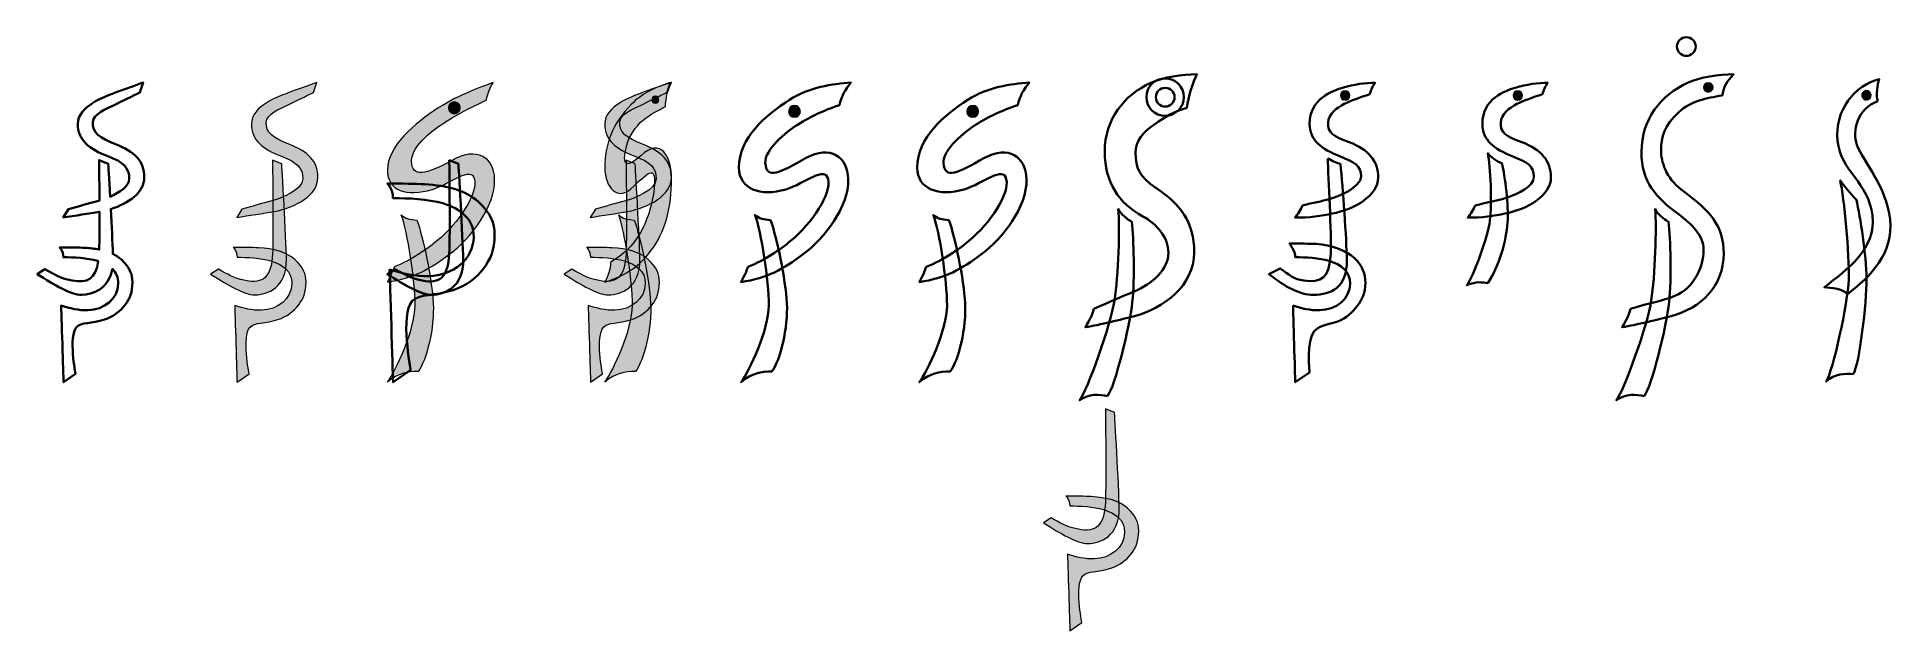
# Model space of a CAD drawing. Header units: inches. Extents: x -0.2 to 12.2, y -1.7 to 2.3.
import ezdxf

# ---------------------------------------------------------------- set-up
doc = ezdxf.new("R2010")
doc.units = ezdxf.units.IN
doc.header["$MEASUREMENT"] = 0
for name, color, linetype in [('Joined Profile', 7, 'Continuous'), ('Layer 2', 7, 'Continuous'), ('Layer 4', 7, 'Continuous'), ('Layer 5', 7, 'Continuous'), ('Layer 6', 7, 'Continuous')]:
    doc.layers.add(name, color=color, linetype=linetype)

# ---------------------------------------------------------------- blocks, each defined once
blk = doc.blocks.new('block 2')
at = {"layer": 'Layer 2', "true_color": 0x231f20}
h = blk.add_hatch(color=250, dxfattribs=at)
h.dxf.hatch_style = 2
edge = h.paths.add_edge_path()
edge.add_spline(control_points=[(1.191, 1.154), (1.256, 1.173), (1.324, 1.193), (1.391, 1.211), (1.447, 1.225), (1.598, 1.281), (1.598, 1.358), (1.598, 1.429), (1.557, 1.47), (1.454, 1.509), (1.33, 1.553), (1.254, 1.617), (1.254, 1.724), (1.254, 1.843), (1.435, 1.906), (1.499, 1.931), (1.558, 1.953), (1.643, 1.982), (1.691, 2), (1.691, 2), (1.669, 1.934), (1.669, 1.934), (1.624, 1.913), (1.539, 1.87), (1.496, 1.849), (1.445, 1.824), (1.356, 1.792), (1.353, 1.736), (1.349, 1.665), (1.399, 1.63), (1.504, 1.589), (1.632, 1.539), (1.698, 1.477), (1.698, 1.366), (1.698, 1.249), (1.552, 1.166), (1.404, 1.139), (1.338, 1.127), (1.234, 1.112), (1.156, 1.1), (1.156, 1.1), (1.191, 1.154), (1.191, 1.154)], knot_values=[0, 0, 0, 0, 1, 1, 1, 2, 2, 2, 3, 3, 3, 4, 4, 4, 5, 5, 5, 6, 6, 6, 7, 7, 7, 8, 8, 8, 9, 9, 9, 10, 10, 10, 11, 11, 11, 12, 12, 12, 13, 13, 13, 14, 14, 14, 14], degree=3, periodic=1)
h = blk.add_hatch(color=250, dxfattribs=at)
h.dxf.hatch_style = 2
edge = h.paths.add_edge_path()
edge.add_spline(control_points=[(1.395, 1.483), (1.395, 1.483), (1.457, 1.458), (1.457, 1.458), (1.457, 1.458), (1.486, 0.955), (1.488, 0.818), (1.492, 0.632), (1.36, 0.583), (1.279, 0.583), (1.202, 0.583), (1.101, 0.648), (0.982, 0.721), (0.982, 0.721), (1.035, 0.754), (1.035, 0.754), (1.098, 0.721), (1.127, 0.695), (1.215, 0.678), (1.331, 0.657), (1.387, 0.697), (1.395, 0.858), (1.402, 0.99), (1.395, 1.483), (1.395, 1.483)], knot_values=[0, 0, 0, 0, 1, 1, 1, 2, 2, 2, 3, 3, 3, 4, 4, 4, 5, 5, 5, 6, 6, 6, 7, 7, 7, 8, 8, 8, 8], degree=3, periodic=1)
h = blk.add_hatch(color=250, dxfattribs=at)
h.dxf.hatch_style = 2
edge = h.paths.add_edge_path()
edge.add_spline(control_points=[(1.143, 0.511), (1.197, 0.494), (1.263, 0.478), (1.32, 0.48), (1.431, 0.484), (1.523, 0.555), (1.524, 0.658), (1.524, 0.741), (1.465, 0.786), (1.384, 0.81), (1.318, 0.83), (1.225, 0.834), (1.158, 0.834), (1.159, 0.877), (1.133, 0.9), (1.133, 0.9), (1.2, 0.9), (1.26, 0.899), (1.301, 0.897), (1.405, 0.891), (1.489, 0.869), (1.544, 0.818), (1.6, 0.768), (1.619, 0.721), (1.619, 0.668), (1.619, 0.599), (1.6, 0.556), (1.57, 0.517), (1.536, 0.472), (1.491, 0.437), (1.431, 0.418), (1.346, 0.389), (1.275, 0.401), (1.245, 0.368), (1.189, 0.306), (1.239, 0.056), (1.239, 0.056), (1.239, 0.056), (1.158, 0), (1.158, 0), (1.158, 0), (1.146, 0.394), (1.143, 0.511)], knot_values=[0, 0, 0, 0, 1, 1, 1, 2, 2, 2, 3, 3, 3, 4, 4, 4, 5, 5, 5, 6, 6, 6, 7, 7, 7, 8, 8, 8, 9, 9, 9, 10, 10, 10, 11, 11, 11, 12, 12, 12, 13, 13, 13, 14, 14, 14, 14], degree=3, periodic=1)
at = {"layer": 'Layer 2', "lineweight": 0}
for points, knots in [([(1.191, 1.154), (1.256, 1.173), (1.324, 1.193), (1.391, 1.211), (1.447, 1.225), (1.598, 1.281), (1.598, 1.358), (1.598, 1.429), (1.557, 1.47), (1.454, 1.509), (1.33, 1.553), (1.254, 1.617), (1.254, 1.724), (1.254, 1.843), (1.435, 1.906), (1.499, 1.931), (1.558, 1.953), (1.643, 1.982), (1.691, 2), (1.691, 2), (1.669, 1.934), (1.669, 1.934), (1.624, 1.913), (1.539, 1.87), (1.496, 1.849), (1.445, 1.824), (1.356, 1.792), (1.353, 1.736), (1.349, 1.665), (1.399, 1.63), (1.504, 1.589), (1.632, 1.539), (1.698, 1.477), (1.698, 1.366), (1.698, 1.249), (1.552, 1.166), (1.404, 1.139), (1.338, 1.127), (1.234, 1.112), (1.156, 1.1), (1.156, 1.1), (1.191, 1.154), (1.191, 1.154)], [0, 0, 0, 0, 1, 1, 1, 2, 2, 2, 3, 3, 3, 4, 4, 4, 5, 5, 5, 6, 6, 6, 7, 7, 7, 8, 8, 8, 9, 9, 9, 10, 10, 10, 11, 11, 11, 12, 12, 12, 13, 13, 13, 14, 14, 14, 14]), ([(1.395, 1.483), (1.395, 1.483), (1.457, 1.458), (1.457, 1.458), (1.457, 1.458), (1.486, 0.955), (1.488, 0.818), (1.492, 0.632), (1.36, 0.583), (1.279, 0.583), (1.202, 0.583), (1.101, 0.648), (0.982, 0.721), (0.982, 0.721), (1.035, 0.754), (1.035, 0.754), (1.098, 0.721), (1.127, 0.695), (1.215, 0.678), (1.331, 0.657), (1.387, 0.697), (1.395, 0.858), (1.402, 0.99), (1.395, 1.483), (1.395, 1.483)], [0, 0, 0, 0, 1, 1, 1, 2, 2, 2, 3, 3, 3, 4, 4, 4, 5, 5, 5, 6, 6, 6, 7, 7, 7, 8, 8, 8, 8]), ([(1.143, 0.511), (1.197, 0.494), (1.263, 0.478), (1.32, 0.48), (1.431, 0.484), (1.523, 0.555), (1.524, 0.658), (1.524, 0.741), (1.465, 0.786), (1.384, 0.81), (1.318, 0.83), (1.225, 0.834), (1.158, 0.834), (1.159, 0.877), (1.133, 0.9), (1.133, 0.9), (1.2, 0.9), (1.26, 0.899), (1.301, 0.897), (1.405, 0.891), (1.489, 0.869), (1.544, 0.818), (1.6, 0.768), (1.619, 0.721), (1.619, 0.668), (1.619, 0.599), (1.6, 0.556), (1.57, 0.517), (1.536, 0.472), (1.491, 0.437), (1.431, 0.418), (1.346, 0.389), (1.275, 0.401), (1.245, 0.368), (1.189, 0.306), (1.239, 0.056), (1.239, 0.056), (1.239, 0.056), (1.158, 0), (1.158, 0), (1.158, 0), (1.146, 0.394), (1.143, 0.511)], [0, 0, 0, 0, 1, 1, 1, 2, 2, 2, 3, 3, 3, 4, 4, 4, 5, 5, 5, 6, 6, 6, 7, 7, 7, 8, 8, 8, 9, 9, 9, 10, 10, 10, 11, 11, 11, 12, 12, 12, 13, 13, 13, 14, 14, 14, 14])]:
    blk.add_open_spline(points, degree=3, knots=knots, dxfattribs=at)
blk = doc.blocks.new('block 3')
at = {"layer": 'Layer 6', "true_color": 0x231f20}
h = blk.add_hatch(color=250, dxfattribs=at)
h.dxf.hatch_style = 2
edge = h.paths.add_edge_path()
edge.add_spline(control_points=[(3.551, 1.154), (3.616, 1.173), (3.684, 1.193), (3.751, 1.211), (3.806, 1.225), (3.957, 1.281), (3.957, 1.358), (3.957, 1.429), (3.917, 1.47), (3.814, 1.509), (3.69, 1.553), (3.613, 1.617), (3.613, 1.724), (3.613, 1.843), (3.795, 1.906), (3.859, 1.931), (3.918, 1.953), (4.002, 1.982), (4.05, 2), (4.05, 2), (4.028, 1.934), (4.028, 1.934), (3.984, 1.913), (3.898, 1.87), (3.856, 1.849), (3.804, 1.824), (3.716, 1.792), (3.713, 1.736), (3.709, 1.665), (3.759, 1.63), (3.864, 1.589), (3.992, 1.539), (4.058, 1.477), (4.058, 1.366), (4.058, 1.249), (3.911, 1.166), (3.764, 1.139), (3.698, 1.127), (3.593, 1.112), (3.516, 1.1), (3.516, 1.1), (3.551, 1.154), (3.551, 1.154)], knot_values=[0, 0, 0, 0, 1, 1, 1, 2, 2, 2, 3, 3, 3, 4, 4, 4, 5, 5, 5, 6, 6, 6, 7, 7, 7, 8, 8, 8, 9, 9, 9, 10, 10, 10, 11, 11, 11, 12, 12, 12, 13, 13, 13, 14, 14, 14, 14], degree=3, periodic=1)
h = blk.add_hatch(color=250, dxfattribs=at)
h.dxf.hatch_style = 2
edge = h.paths.add_edge_path()
edge.add_spline(control_points=[(3.755, 1.483), (3.755, 1.483), (3.816, 1.458), (3.816, 1.458), (3.816, 1.458), (3.846, 0.955), (3.848, 0.818), (3.851, 0.632), (3.72, 0.583), (3.639, 0.583), (3.562, 0.583), (3.461, 0.648), (3.342, 0.721), (3.342, 0.721), (3.394, 0.754), (3.394, 0.754), (3.458, 0.721), (3.486, 0.695), (3.575, 0.678), (3.691, 0.657), (3.747, 0.697), (3.755, 0.858), (3.762, 0.99), (3.755, 1.483), (3.755, 1.483)], knot_values=[0, 0, 0, 0, 1, 1, 1, 2, 2, 2, 3, 3, 3, 4, 4, 4, 5, 5, 5, 6, 6, 6, 7, 7, 7, 8, 8, 8, 8], degree=3, periodic=1)
h = blk.add_hatch(color=250, dxfattribs=at)
h.dxf.hatch_style = 2
edge = h.paths.add_edge_path()
edge.add_spline(control_points=[(3.502, 0.511), (3.557, 0.494), (3.623, 0.478), (3.68, 0.48), (3.79, 0.484), (3.882, 0.555), (3.883, 0.658), (3.884, 0.741), (3.824, 0.786), (3.744, 0.81), (3.677, 0.83), (3.584, 0.834), (3.517, 0.834), (3.519, 0.877), (3.492, 0.9), (3.492, 0.9), (3.56, 0.9), (3.619, 0.899), (3.66, 0.897), (3.765, 0.891), (3.849, 0.869), (3.904, 0.818), (3.96, 0.768), (3.978, 0.721), (3.978, 0.668), (3.978, 0.599), (3.96, 0.556), (3.93, 0.517), (3.896, 0.472), (3.85, 0.437), (3.791, 0.418), (3.706, 0.389), (3.634, 0.401), (3.605, 0.368), (3.549, 0.306), (3.598, 0.056), (3.598, 0.056), (3.598, 0.056), (3.518, 0), (3.518, 0), (3.518, 0), (3.506, 0.394), (3.502, 0.511)], knot_values=[0, 0, 0, 0, 1, 1, 1, 2, 2, 2, 3, 3, 3, 4, 4, 4, 5, 5, 5, 6, 6, 6, 7, 7, 7, 8, 8, 8, 9, 9, 9, 10, 10, 10, 11, 11, 11, 12, 12, 12, 13, 13, 13, 14, 14, 14, 14], degree=3, periodic=1)
at = {"layer": 'Layer 6', "lineweight": 0}
for points, knots in [([(3.551, 1.154), (3.616, 1.173), (3.684, 1.193), (3.751, 1.211), (3.806, 1.225), (3.957, 1.281), (3.957, 1.358), (3.957, 1.429), (3.917, 1.47), (3.814, 1.509), (3.69, 1.553), (3.613, 1.617), (3.613, 1.724), (3.613, 1.843), (3.795, 1.906), (3.859, 1.931), (3.918, 1.953), (4.002, 1.982), (4.05, 2), (4.05, 2), (4.028, 1.934), (4.028, 1.934), (3.984, 1.913), (3.898, 1.87), (3.856, 1.849), (3.804, 1.824), (3.716, 1.792), (3.713, 1.736), (3.709, 1.665), (3.759, 1.63), (3.864, 1.589), (3.992, 1.539), (4.058, 1.477), (4.058, 1.366), (4.058, 1.249), (3.911, 1.166), (3.764, 1.139), (3.698, 1.127), (3.593, 1.112), (3.516, 1.1), (3.516, 1.1), (3.551, 1.154), (3.551, 1.154)], [0, 0, 0, 0, 1, 1, 1, 2, 2, 2, 3, 3, 3, 4, 4, 4, 5, 5, 5, 6, 6, 6, 7, 7, 7, 8, 8, 8, 9, 9, 9, 10, 10, 10, 11, 11, 11, 12, 12, 12, 13, 13, 13, 14, 14, 14, 14]), ([(3.755, 1.483), (3.755, 1.483), (3.816, 1.458), (3.816, 1.458), (3.816, 1.458), (3.846, 0.955), (3.848, 0.818), (3.851, 0.632), (3.72, 0.583), (3.639, 0.583), (3.562, 0.583), (3.461, 0.648), (3.342, 0.721), (3.342, 0.721), (3.394, 0.754), (3.394, 0.754), (3.458, 0.721), (3.486, 0.695), (3.575, 0.678), (3.691, 0.657), (3.747, 0.697), (3.755, 0.858), (3.762, 0.99), (3.755, 1.483), (3.755, 1.483)], [0, 0, 0, 0, 1, 1, 1, 2, 2, 2, 3, 3, 3, 4, 4, 4, 5, 5, 5, 6, 6, 6, 7, 7, 7, 8, 8, 8, 8]), ([(3.502, 0.511), (3.557, 0.494), (3.623, 0.478), (3.68, 0.48), (3.79, 0.484), (3.882, 0.555), (3.883, 0.658), (3.884, 0.741), (3.824, 0.786), (3.744, 0.81), (3.677, 0.83), (3.584, 0.834), (3.517, 0.834), (3.519, 0.877), (3.492, 0.9), (3.492, 0.9), (3.56, 0.9), (3.619, 0.899), (3.66, 0.897), (3.765, 0.891), (3.849, 0.869), (3.904, 0.818), (3.96, 0.768), (3.978, 0.721), (3.978, 0.668), (3.978, 0.599), (3.96, 0.556), (3.93, 0.517), (3.896, 0.472), (3.85, 0.437), (3.791, 0.418), (3.706, 0.389), (3.634, 0.401), (3.605, 0.368), (3.549, 0.306), (3.598, 0.056), (3.598, 0.056), (3.598, 0.056), (3.518, 0), (3.518, 0), (3.518, 0), (3.506, 0.394), (3.502, 0.511)], [0, 0, 0, 0, 1, 1, 1, 2, 2, 2, 3, 3, 3, 4, 4, 4, 5, 5, 5, 6, 6, 6, 7, 7, 7, 8, 8, 8, 9, 9, 9, 10, 10, 10, 11, 11, 11, 12, 12, 12, 13, 13, 13, 14, 14, 14, 14])]:
    blk.add_open_spline(points, degree=3, knots=knots, dxfattribs=at)

msp = doc.modelspace()

# ---------------------------------------------------------------- hatches: boundary and pattern name
at = {"layer": 'Layer 2', "true_color": 0xff0000}
h = msp.add_hatch(color=1, dxfattribs=at)
h.dxf.hatch_style = 2
edge = h.paths.add_edge_path()
edge.add_spline(control_points=[(11.012, 1.968), (11.012, 1.951), (10.998, 1.937), (10.98, 1.937), (10.963, 1.937), (10.949, 1.951), (10.949, 1.968), (10.949, 1.985), (10.963, 1.999), (10.98, 1.999), (10.998, 1.999), (11.012, 1.985), (11.012, 1.968)], knot_values=[0, 0, 0, 0, 1, 1, 1, 2, 2, 2, 3, 3, 3, 4, 4, 4, 4], degree=3, periodic=1)
h = msp.add_hatch(color=1, dxfattribs=at)
h.dxf.hatch_style = 2
edge = h.paths.add_edge_path()
edge.add_spline(control_points=[(8.587, 1.914), (8.587, 1.897), (8.573, 1.883), (8.556, 1.883), (8.538, 1.883), (8.524, 1.897), (8.524, 1.914), (8.524, 1.931), (8.538, 1.945), (8.556, 1.945), (8.573, 1.945), (8.587, 1.931), (8.587, 1.914)], knot_values=[0, 0, 0, 0, 1, 1, 1, 2, 2, 2, 3, 3, 3, 4, 4, 4, 4], degree=3, periodic=1)
h = msp.add_hatch(color=1, dxfattribs=at)
h.dxf.hatch_style = 2
edge = h.paths.add_edge_path()
edge.add_spline(control_points=[(9.74, 1.914), (9.74, 1.897), (9.726, 1.883), (9.708, 1.883), (9.691, 1.883), (9.677, 1.897), (9.677, 1.914), (9.677, 1.931), (9.691, 1.945), (9.708, 1.945), (9.726, 1.945), (9.74, 1.931), (9.74, 1.914)], knot_values=[0, 0, 0, 0, 1, 1, 1, 2, 2, 2, 3, 3, 3, 4, 4, 4, 4], degree=3, periodic=1)
at = {"layer": 'Layer 2', "true_color": 0x231f20}
h = msp.add_hatch(color=250, dxfattribs=at)
h.dxf.hatch_style = 2
edge = h.paths.add_edge_path()
edge.add_spline(control_points=[(6.955, -0.177), (6.955, -0.177), (7.016, -0.202), (7.016, -0.202), (7.016, -0.202), (7.046, -0.705), (7.048, -0.842), (7.051, -1.028), (6.92, -1.077), (6.839, -1.077), (6.762, -1.077), (6.661, -1.012), (6.542, -0.939), (6.542, -0.939), (6.594, -0.906), (6.594, -0.906), (6.658, -0.939), (6.686, -0.966), (6.775, -0.982), (6.891, -1.003), (6.947, -0.963), (6.955, -0.802), (6.962, -0.67), (6.955, -0.177), (6.955, -0.177)], knot_values=[0, 0, 0, 0, 1, 1, 1, 2, 2, 2, 3, 3, 3, 4, 4, 4, 5, 5, 5, 6, 6, 6, 7, 7, 7, 8, 8, 8, 8], degree=3, periodic=1)
h = msp.add_hatch(color=250, dxfattribs=at)
h.dxf.hatch_style = 2
edge = h.paths.add_edge_path()
edge.add_spline(control_points=[(6.702, -1.149), (6.757, -1.167), (6.823, -1.182), (6.88, -1.18), (6.99, -1.176), (7.082, -1.105), (7.083, -1.003), (7.084, -0.92), (7.024, -0.874), (6.943, -0.85), (6.877, -0.83), (6.784, -0.826), (6.717, -0.826), (6.719, -0.783), (6.692, -0.76), (6.692, -0.76), (6.76, -0.76), (6.819, -0.761), (6.86, -0.764), (6.965, -0.769), (7.049, -0.792), (7.104, -0.842), (7.159, -0.892), (7.178, -0.939), (7.178, -0.992), (7.178, -1.061), (7.16, -1.104), (7.13, -1.143), (7.096, -1.188), (7.05, -1.223), (6.991, -1.242), (6.906, -1.271), (6.834, -1.259), (6.805, -1.292), (6.749, -1.354), (6.798, -1.604), (6.798, -1.604), (6.798, -1.604), (6.718, -1.66), (6.718, -1.66), (6.718, -1.66), (6.706, -1.267), (6.702, -1.149)], knot_values=[0, 0, 0, 0, 1, 1, 1, 2, 2, 2, 3, 3, 3, 4, 4, 4, 5, 5, 5, 6, 6, 6, 7, 7, 7, 8, 8, 8, 9, 9, 9, 10, 10, 10, 11, 11, 11, 12, 12, 12, 13, 13, 13, 14, 14, 14, 14], degree=3, periodic=1)
at = {"layer": 'Layer 4', "true_color": 0x231f20}
h = msp.add_hatch(color=250, dxfattribs=at)
h.dxf.hatch_style = 2
edge = h.paths.add_edge_path()
edge.add_spline(control_points=[(2.208, 0.77), (2.328, 0.818), (2.418, 0.882), (2.493, 0.943), (2.64, 1.064), (2.766, 1.259), (2.743, 1.356), (2.721, 1.448), (2.591, 1.327), (2.462, 1.287), (2.291, 1.235), (2.162, 1.276), (2.162, 1.418), (2.162, 1.574), (2.344, 1.729), (2.502, 1.831), (2.645, 1.922), (2.805, 1.977), (2.868, 2), (2.868, 2), (2.849, 1.97), (2.839, 1.943), (2.827, 1.911), (2.823, 1.883), (2.823, 1.883), (2.705, 1.826), (2.668, 1.811), (2.55, 1.737), (2.479, 1.692), (2.326, 1.588), (2.324, 1.477), (2.322, 1.363), (2.418, 1.383), (2.597, 1.483), (2.756, 1.572), (2.874, 1.504), (2.878, 1.356), (2.882, 1.168), (2.716, 0.958), (2.579, 0.856), (2.437, 0.751), (2.343, 0.696), (2.162, 0.668), (2.162, 0.668), (2.181, 0.703), (2.188, 0.72), (2.197, 0.738), (2.208, 0.77), (2.208, 0.77)], knot_values=[0, 0, 0, 0, 1, 1, 1, 2, 2, 2, 3, 3, 3, 4, 4, 4, 5, 5, 5, 6, 6, 6, 7, 7, 7, 8, 8, 8, 9, 9, 9, 10, 10, 10, 11, 11, 11, 12, 12, 12, 13, 13, 13, 14, 14, 14, 15, 15, 15, 16, 16, 16, 16], degree=3, periodic=1)
h = msp.add_hatch(color=250, dxfattribs=at)
h.dxf.hatch_style = 2
edge = h.paths.add_edge_path()
edge.add_spline(control_points=[(2.368, 0.072), (2.425, 0.148), (2.477, 0.365), (2.468, 0.527), (2.459, 0.688), (2.401, 0.97), (2.359, 1.081), (2.311, 1.088), (2.284, 1.09), (2.255, 1.117), (2.297, 1.006), (2.347, 0.679), (2.347, 0.512), (2.347, 0.35), (2.219, 0.076), (2.162, 0), (2.238, 0.064), (2.292, 0.069), (2.368, 0.072)], knot_values=[0, 0, 0, 0, 1, 1, 1, 2, 2, 2, 3, 3, 3, 4, 4, 4, 5, 5, 5, 6, 6, 6, 6], degree=3, periodic=1)
at = {"layer": 'Layer 5', "true_color": 0xff0000}
h = msp.add_hatch(color=1, dxfattribs=at)
h.dxf.hatch_style = 2
edge = h.paths.add_edge_path()
edge.add_spline(control_points=[(2.648, 1.832), (2.648, 1.81), (2.631, 1.792), (2.609, 1.792), (2.587, 1.792), (2.569, 1.81), (2.569, 1.832), (2.569, 1.853), (2.587, 1.871), (2.609, 1.871), (2.631, 1.871), (2.648, 1.853), (2.648, 1.832)], knot_values=[0, 0, 0, 0, 1, 1, 1, 2, 2, 2, 3, 3, 3, 4, 4, 4, 4], degree=3, periodic=1)
h = msp.add_hatch(color=1, dxfattribs=at)
h.dxf.hatch_style = 2
edge = h.paths.add_edge_path()
edge.add_spline(control_points=[(3.974, 1.885), (3.974, 1.872), (3.964, 1.862), (3.951, 1.862), (3.937, 1.862), (3.927, 1.872), (3.927, 1.885), (3.927, 1.898), (3.937, 1.909), (3.951, 1.909), (3.964, 1.909), (3.974, 1.898), (3.974, 1.885)], knot_values=[0, 0, 0, 0, 1, 1, 1, 2, 2, 2, 3, 3, 3, 4, 4, 4, 4], degree=3, periodic=1)
h = msp.add_hatch(color=1, dxfattribs=at)
h.dxf.hatch_style = 2
edge = h.paths.add_edge_path()
edge.add_spline(control_points=[(12.067, 1.918), (12.069, 1.901), (12.056, 1.886), (12.039, 1.884), (12.022, 1.882), (12.007, 1.895), (12.005, 1.912), (12.003, 1.929), (12.015, 1.944), (12.033, 1.946), (12.05, 1.948), (12.065, 1.935), (12.067, 1.918)], knot_values=[0, 0, 0, 0, 1, 1, 1, 2, 2, 2, 3, 3, 3, 4, 4, 4, 4], degree=3, periodic=1)
h = msp.add_hatch(color=1, dxfattribs=at)
h.dxf.hatch_style = 2
edge = h.paths.add_edge_path()
edge.add_spline(control_points=[(4.919, 1.807), (4.919, 1.786), (4.901, 1.768), (4.879, 1.768), (4.858, 1.768), (4.84, 1.786), (4.84, 1.807), (4.84, 1.829), (4.858, 1.847), (4.879, 1.847), (4.901, 1.847), (4.919, 1.829), (4.919, 1.807)], knot_values=[0, 0, 0, 0, 1, 1, 1, 2, 2, 2, 3, 3, 3, 4, 4, 4, 4], degree=3, periodic=1)
h = msp.add_hatch(color=1, dxfattribs=at)
h.dxf.hatch_style = 2
edge = h.paths.add_edge_path()
edge.add_spline(control_points=[(6.109, 1.807), (6.109, 1.786), (6.091, 1.768), (6.07, 1.768), (6.048, 1.768), (6.03, 1.786), (6.03, 1.807), (6.03, 1.829), (6.048, 1.847), (6.07, 1.847), (6.091, 1.847), (6.109, 1.829), (6.109, 1.807)], knot_values=[0, 0, 0, 0, 1, 1, 1, 2, 2, 2, 3, 3, 3, 4, 4, 4, 4], degree=3, periodic=1)
at = {"layer": 'Layer 6', "true_color": 0x231f20}
h = msp.add_hatch(color=250, dxfattribs=at)
h.dxf.hatch_style = 2
edge = h.paths.add_edge_path()
edge.add_spline(control_points=[(3.652, 0.802), (3.742, 0.855), (3.795, 0.906), (3.847, 0.991), (3.893, 1.065), (3.933, 1.194), (3.943, 1.293), (3.96, 1.47), (3.897, 1.391), (3.787, 1.29), (3.704, 1.214), (3.613, 1.293), (3.613, 1.434), (3.613, 1.58), (3.661, 1.726), (3.792, 1.856), (3.855, 1.92), (3.944, 1.97), (4.059, 2), (4.059, 2), (4.039, 1.957), (4.03, 1.929), (4.021, 1.896), (4.018, 1.84), (4.018, 1.84), (3.97, 1.814), (3.925, 1.795), (3.869, 1.749), (3.818, 1.707), (3.777, 1.645), (3.76, 1.582), (3.732, 1.475), (3.736, 1.404), (3.853, 1.512), (3.989, 1.638), (4.059, 1.504), (4.059, 1.357), (4.06, 1.169), (4.021, 1.008), (3.917, 0.872), (3.851, 0.784), (3.766, 0.716), (3.613, 0.668), (3.613, 0.668), (3.633, 0.703), (3.643, 0.738), (3.653, 0.773), (3.652, 0.802), (3.652, 0.802)], knot_values=[0, 0, 0, 0, 1, 1, 1, 2, 2, 2, 3, 3, 3, 4, 4, 4, 5, 5, 5, 6, 6, 6, 7, 7, 7, 8, 8, 8, 9, 9, 9, 10, 10, 10, 11, 11, 11, 12, 12, 12, 13, 13, 13, 14, 14, 14, 15, 15, 15, 16, 16, 16, 16], degree=3, periodic=1)
h = msp.add_hatch(color=250, dxfattribs=at)
h.dxf.hatch_style = 2
edge = h.paths.add_edge_path()
edge.add_spline(control_points=[(3.819, 0.072), (3.876, 0.148), (3.928, 0.365), (3.919, 0.527), (3.91, 0.688), (3.852, 0.97), (3.81, 1.081), (3.762, 1.088), (3.735, 1.09), (3.706, 1.117), (3.748, 1.006), (3.798, 0.679), (3.798, 0.512), (3.798, 0.35), (3.67, 0.076), (3.613, 0), (3.689, 0.064), (3.743, 0.069), (3.819, 0.072)], knot_values=[0, 0, 0, 0, 1, 1, 1, 2, 2, 2, 3, 3, 3, 4, 4, 4, 5, 5, 5, 6, 6, 6, 6], degree=3, periodic=1)

# ---------------------------------------------------------------- linework, layer by layer
at = {"layer": 'Joined Profile', "color": 7, "lineweight": 35, "true_color": 0xffffff}
msp.add_open_spline([(0.232, 0.808), (0.23, 0.809), (0.228, 0.81), (0.226, 0.81), (0.159, 0.83), (0.066, 0.834), (-0.001, 0.834), (0.001, 0.877), (-0.026, 0.9), (-0.026, 0.9), (0.042, 0.9), (0.101, 0.899), (0.142, 0.897), (0.177, 0.895), (0.209, 0.891), (0.238, 0.885), (0.24, 0.944), (0.24, 1.04), (0.24, 1.138), (0.174, 1.126), (0.073, 1.111), (-0.002, 1.1), (-0.002, 1.1), (0.033, 1.154), (0.033, 1.154), (0.098, 1.173), (0.166, 1.193), (0.233, 1.211), (0.235, 1.211), (0.237, 1.212), (0.24, 1.212), (0.239, 1.355), (0.237, 1.483), (0.237, 1.483), (0.237, 1.483), (0.298, 1.458), (0.298, 1.458), (0.298, 1.458), (0.304, 1.36), (0.311, 1.238), (0.372, 1.265), (0.439, 1.307), (0.439, 1.358), (0.439, 1.429), (0.399, 1.47), (0.296, 1.509), (0.172, 1.553), (0.095, 1.617), (0.095, 1.724), (0.095, 1.843), (0.277, 1.906), (0.341, 1.931), (0.4, 1.953), (0.484, 1.982), (0.532, 2), (0.532, 2), (0.51, 1.934), (0.51, 1.934), (0.466, 1.913), (0.38, 1.87), (0.338, 1.849), (0.286, 1.824), (0.198, 1.792), (0.195, 1.736), (0.191, 1.665), (0.241, 1.63), (0.346, 1.589), (0.474, 1.539), (0.539, 1.477), (0.539, 1.366), (0.539, 1.267), (0.436, 1.193), (0.315, 1.156), (0.321, 1.045), (0.327, 0.929), (0.329, 0.856), (0.351, 0.846), (0.37, 0.833), (0.386, 0.818), (0.441, 0.768), (0.46, 0.721), (0.46, 0.668), (0.46, 0.599), (0.442, 0.556), (0.412, 0.517), (0.378, 0.472), (0.332, 0.437), (0.273, 0.418), (0.188, 0.389), (0.116, 0.401), (0.087, 0.368), (0.031, 0.306), (0.08, 0.056), (0.08, 0.056), (0.08, 0.056), (0, 0), (0, 0), (0, 0), (-0.012, 0.394), (-0.016, 0.511), (0.039, 0.494), (0.105, 0.478), (0.162, 0.48), (0.272, 0.484), (0.364, 0.555), (0.365, 0.658), (0.366, 0.699), (0.351, 0.731), (0.326, 0.756), (0.302, 0.621), (0.192, 0.583), (0.121, 0.583), (0.044, 0.583), (-0.057, 0.648), (-0.176, 0.721), (-0.176, 0.721), (-0.124, 0.754), (-0.124, 0.754), (-0.06, 0.721), (-0.032, 0.695), (0.057, 0.678), (0.16, 0.66), (0.215, 0.689), (0.232, 0.808)], degree=3, knots=[0, 0, 0, 0, 1, 1, 1, 2, 2, 2, 3, 3, 3, 4, 4, 4, 5, 5, 5, 6, 6, 6, 7, 7, 7, 8, 8, 8, 9, 9, 9, 10, 10, 10, 11, 11, 11, 12, 12, 12, 13, 13, 13, 14, 14, 14, 15, 15, 15, 16, 16, 16, 17, 17, 17, 18, 18, 18, 19, 19, 19, 20, 20, 20, 21, 21, 21, 22, 22, 22, 23, 23, 23, 24, 24, 24, 25, 25, 25, 26, 26, 26, 27, 27, 27, 28, 28, 28, 29, 29, 29, 30, 30, 30, 31, 31, 31, 32, 32, 32, 33, 33, 33, 34, 34, 34, 35, 35, 35, 36, 36, 36, 37, 37, 37, 38, 38, 38, 39, 39, 39, 40, 40, 40, 41, 41, 41, 41], dxfattribs=at)
at = {"layer": 'Layer 2', "color": 250, "lineweight": 35, "true_color": 0x231f20}
for points, knots in [([(6.878, 0.489), (6.992, 0.541), (7.056, 0.567), (7.144, 0.604), (7.271, 0.656), (7.376, 0.754), (7.376, 0.864), (7.376, 0.964), (7.3, 1.055), (7.206, 1.106), (7.044, 1.193), (6.951, 1.336), (6.951, 1.537), (6.951, 1.758), (7.081, 1.916), (7.258, 1.998), (7.341, 2.037), (7.47, 2.054), (7.566, 2.055), (7.542, 2.006), (7.507, 1.903), (7.5, 1.832), (7.398, 1.796), (7.372, 1.785), (7.278, 1.718), (7.21, 1.67), (7.156, 1.614), (7.156, 1.529), (7.156, 1.434), (7.185, 1.369), (7.291, 1.297), (7.456, 1.187), (7.548, 1.074), (7.548, 0.865), (7.548, 0.646), (7.345, 0.492), (7.15, 0.441), (7.062, 0.418), (6.916, 0.382), (6.822, 0.367), (6.851, 0.42), (6.869, 0.448), (6.878, 0.489)], [0, 0, 0, 0, 1, 1, 1, 2, 2, 2, 3, 3, 3, 4, 4, 4, 5, 5, 5, 6, 6, 6, 7, 7, 7, 8, 8, 8, 9, 9, 9, 10, 10, 10, 11, 11, 11, 12, 12, 12, 13, 13, 13, 14, 14, 14, 14]), ([(8.272, 1.18), (8.344, 1.199), (8.4, 1.207), (8.452, 1.222), (8.507, 1.237), (8.662, 1.301), (8.662, 1.373), (8.662, 1.446), (8.62, 1.469), (8.52, 1.508), (8.397, 1.557), (8.319, 1.617), (8.319, 1.724), (8.319, 1.894), (8.471, 1.944), (8.546, 1.968), (8.606, 1.986), (8.696, 2), (8.756, 1.999), (8.738, 1.973), (8.729, 1.95), (8.72, 1.922), (8.655, 1.902), (8.592, 1.879), (8.55, 1.857), (8.499, 1.831), (8.445, 1.79), (8.442, 1.733), (8.438, 1.662), (8.478, 1.643), (8.583, 1.602), (8.711, 1.553), (8.777, 1.477), (8.777, 1.365), (8.777, 1.248), (8.617, 1.152), (8.469, 1.125), (8.403, 1.112), (8.312, 1.096), (8.221, 1.099), (8.24, 1.118), (8.26, 1.155), (8.272, 1.18)], [0, 0, 0, 0, 1, 1, 1, 2, 2, 2, 3, 3, 3, 4, 4, 4, 5, 5, 5, 6, 6, 6, 7, 7, 7, 8, 8, 8, 9, 9, 9, 10, 10, 10, 11, 11, 11, 12, 12, 12, 13, 13, 13, 14, 14, 14, 14]), ([(9.424, 1.18), (9.497, 1.199), (9.599, 1.217), (9.652, 1.238), (9.705, 1.259), (9.815, 1.301), (9.815, 1.373), (9.815, 1.446), (9.773, 1.469), (9.672, 1.508), (9.55, 1.557), (9.472, 1.617), (9.472, 1.724), (9.472, 1.894), (9.624, 1.944), (9.698, 1.968), (9.758, 1.986), (9.849, 2), (9.909, 1.999), (9.891, 1.973), (9.881, 1.95), (9.873, 1.922), (9.808, 1.902), (9.745, 1.879), (9.703, 1.857), (9.652, 1.831), (9.598, 1.79), (9.595, 1.733), (9.591, 1.662), (9.631, 1.643), (9.736, 1.602), (9.864, 1.553), (9.93, 1.477), (9.93, 1.365), (9.93, 1.248), (9.77, 1.152), (9.622, 1.125), (9.556, 1.112), (9.464, 1.096), (9.374, 1.099), (9.393, 1.118), (9.413, 1.155), (9.424, 1.18)], [0, 0, 0, 0, 1, 1, 1, 2, 2, 2, 3, 3, 3, 4, 4, 4, 5, 5, 5, 6, 6, 6, 7, 7, 7, 8, 8, 8, 9, 9, 9, 10, 10, 10, 11, 11, 11, 12, 12, 12, 13, 13, 13, 14, 14, 14, 14]), ([(8.441, 1.494), (8.467, 1.477), (8.503, 1.462), (8.525, 1.456), (8.541, 1.302), (8.565, 0.954), (8.567, 0.817), (8.571, 0.631), (8.462, 0.583), (8.344, 0.583), (8.247, 0.583), (8.159, 0.636), (8.047, 0.72), (8.047, 0.72), (8.123, 0.759), (8.123, 0.759), (8.182, 0.719), (8.213, 0.686), (8.28, 0.678), (8.397, 0.663), (8.452, 0.696), (8.46, 0.857), (8.467, 0.989), (8.44, 1.366), (8.441, 1.494)], [0, 0, 0, 0, 1, 1, 1, 2, 2, 2, 3, 3, 3, 4, 4, 4, 5, 5, 5, 6, 6, 6, 7, 7, 7, 8, 8, 8, 8]), ([(9.508, 0.66), (9.583, 0.777), (9.633, 0.946), (9.64, 1.064), (9.648, 1.181), (9.623, 1.374), (9.603, 1.461), (9.569, 1.475), (9.526, 1.503), (9.508, 1.528), (9.528, 1.44), (9.536, 1.197), (9.522, 1.077), (9.509, 0.961), (9.409, 0.704), (9.368, 0.647), (9.432, 0.675), (9.472, 0.667), (9.508, 0.66)], [0, 0, 0, 0, 1, 1, 1, 2, 2, 2, 3, 3, 3, 4, 4, 4, 5, 5, 5, 6, 6, 6, 6]), ([(6.969, -0.094), (7.02, -0.031), (7.118, 0.374), (7.135, 0.534), (7.153, 0.694), (7.144, 0.954), (7.132, 1.071), (7.099, 1.088), (7.057, 1.124), (7.041, 1.155), (7.054, 1.038), (7.041, 0.709), (7.016, 0.545), (6.993, 0.387), (6.833, -0.059), (6.783, -0.121), (6.845, -0.075), (6.916, -0.08), (6.969, -0.094)], [0, 0, 0, 0, 1, 1, 1, 2, 2, 2, 3, 3, 3, 4, 4, 4, 5, 5, 5, 6, 6, 6, 6]), ([(8.208, 0.511), (8.262, 0.493), (8.328, 0.478), (8.385, 0.48), (8.496, 0.484), (8.588, 0.554), (8.589, 0.657), (8.589, 0.74), (8.53, 0.785), (8.449, 0.81), (8.383, 0.83), (8.29, 0.833), (8.223, 0.834), (8.224, 0.876), (8.184, 0.925), (8.184, 0.925), (8.251, 0.925), (8.321, 0.925), (8.362, 0.923), (8.466, 0.917), (8.561, 0.879), (8.616, 0.829), (8.672, 0.779), (8.691, 0.718), (8.691, 0.664), (8.691, 0.596), (8.667, 0.55), (8.638, 0.511), (8.604, 0.466), (8.565, 0.426), (8.506, 0.406), (8.421, 0.378), (8.379, 0.374), (8.35, 0.341), (8.294, 0.28), (8.318, 0.065), (8.318, 0.065), (8.318, 0.065), (8.223, -0.001), (8.223, -0.001), (8.223, -0.001), (8.211, 0.393), (8.208, 0.511)], [0, 0, 0, 0, 1, 1, 1, 2, 2, 2, 3, 3, 3, 4, 4, 4, 5, 5, 5, 6, 6, 6, 7, 7, 7, 8, 8, 8, 9, 9, 9, 10, 10, 10, 11, 11, 11, 12, 12, 12, 13, 13, 13, 14, 14, 14, 14])]:
    msp.add_open_spline(points, degree=3, knots=knots, dxfattribs=at)
at = {"layer": 'Layer 2', "lineweight": 0}
for points, knots in [([(11.012, 1.968), (11.012, 1.951), (10.998, 1.937), (10.98, 1.937), (10.963, 1.937), (10.949, 1.951), (10.949, 1.968), (10.949, 1.985), (10.963, 1.999), (10.98, 1.999), (10.998, 1.999), (11.012, 1.985), (11.012, 1.968)], [0, 0, 0, 0, 1, 1, 1, 2, 2, 2, 3, 3, 3, 4, 4, 4, 4]), ([(8.587, 1.914), (8.587, 1.897), (8.573, 1.883), (8.556, 1.883), (8.538, 1.883), (8.524, 1.897), (8.524, 1.914), (8.524, 1.931), (8.538, 1.945), (8.556, 1.945), (8.573, 1.945), (8.587, 1.931), (8.587, 1.914)], [0, 0, 0, 0, 1, 1, 1, 2, 2, 2, 3, 3, 3, 4, 4, 4, 4]), ([(9.74, 1.914), (9.74, 1.897), (9.726, 1.883), (9.708, 1.883), (9.691, 1.883), (9.677, 1.897), (9.677, 1.914), (9.677, 1.931), (9.691, 1.945), (9.708, 1.945), (9.726, 1.945), (9.74, 1.931), (9.74, 1.914)], [0, 0, 0, 0, 1, 1, 1, 2, 2, 2, 3, 3, 3, 4, 4, 4, 4]), ([(6.955, -0.177), (6.955, -0.177), (7.016, -0.202), (7.016, -0.202), (7.016, -0.202), (7.046, -0.705), (7.048, -0.842), (7.051, -1.028), (6.92, -1.077), (6.839, -1.077), (6.762, -1.077), (6.661, -1.012), (6.542, -0.939), (6.542, -0.939), (6.594, -0.906), (6.594, -0.906), (6.658, -0.939), (6.686, -0.966), (6.775, -0.982), (6.891, -1.003), (6.947, -0.963), (6.955, -0.802), (6.962, -0.67), (6.955, -0.177), (6.955, -0.177)], [0, 0, 0, 0, 1, 1, 1, 2, 2, 2, 3, 3, 3, 4, 4, 4, 5, 5, 5, 6, 6, 6, 7, 7, 7, 8, 8, 8, 8]), ([(6.702, -1.149), (6.757, -1.167), (6.823, -1.182), (6.88, -1.18), (6.99, -1.176), (7.082, -1.105), (7.083, -1.003), (7.084, -0.92), (7.024, -0.874), (6.943, -0.85), (6.877, -0.83), (6.784, -0.826), (6.717, -0.826), (6.719, -0.783), (6.692, -0.76), (6.692, -0.76), (6.76, -0.76), (6.819, -0.761), (6.86, -0.764), (6.965, -0.769), (7.049, -0.792), (7.104, -0.842), (7.159, -0.892), (7.178, -0.939), (7.178, -0.992), (7.178, -1.061), (7.16, -1.104), (7.13, -1.143), (7.096, -1.188), (7.05, -1.223), (6.991, -1.242), (6.906, -1.271), (6.834, -1.259), (6.805, -1.292), (6.749, -1.354), (6.798, -1.604), (6.798, -1.604), (6.798, -1.604), (6.718, -1.66), (6.718, -1.66), (6.718, -1.66), (6.706, -1.267), (6.702, -1.149)], [0, 0, 0, 0, 1, 1, 1, 2, 2, 2, 3, 3, 3, 4, 4, 4, 5, 5, 5, 6, 6, 6, 7, 7, 7, 8, 8, 8, 9, 9, 9, 10, 10, 10, 11, 11, 11, 12, 12, 12, 13, 13, 13, 14, 14, 14, 14])]:
    msp.add_open_spline(points, degree=3, knots=knots, dxfattribs=at)
at = {"layer": 'Layer 4', "lineweight": 0}
for points, knots in [([(2.208, 0.77), (2.328, 0.818), (2.418, 0.882), (2.493, 0.943), (2.64, 1.064), (2.766, 1.259), (2.743, 1.356), (2.721, 1.448), (2.591, 1.327), (2.462, 1.287), (2.291, 1.235), (2.162, 1.276), (2.162, 1.418), (2.162, 1.574), (2.344, 1.729), (2.502, 1.831), (2.645, 1.922), (2.805, 1.977), (2.868, 2), (2.868, 2), (2.849, 1.97), (2.839, 1.943), (2.827, 1.911), (2.823, 1.883), (2.823, 1.883), (2.705, 1.826), (2.668, 1.811), (2.55, 1.737), (2.479, 1.692), (2.326, 1.588), (2.324, 1.477), (2.322, 1.363), (2.418, 1.383), (2.597, 1.483), (2.756, 1.572), (2.874, 1.504), (2.878, 1.356), (2.882, 1.168), (2.716, 0.958), (2.579, 0.856), (2.437, 0.751), (2.343, 0.696), (2.162, 0.668), (2.162, 0.668), (2.181, 0.703), (2.188, 0.72), (2.197, 0.738), (2.208, 0.77), (2.208, 0.77)], [0, 0, 0, 0, 1, 1, 1, 2, 2, 2, 3, 3, 3, 4, 4, 4, 5, 5, 5, 6, 6, 6, 7, 7, 7, 8, 8, 8, 9, 9, 9, 10, 10, 10, 11, 11, 11, 12, 12, 12, 13, 13, 13, 14, 14, 14, 15, 15, 15, 16, 16, 16, 16]), ([(2.368, 0.072), (2.425, 0.148), (2.477, 0.365), (2.468, 0.527), (2.459, 0.688), (2.401, 0.97), (2.359, 1.081), (2.311, 1.088), (2.284, 1.09), (2.255, 1.117), (2.297, 1.006), (2.347, 0.679), (2.347, 0.512), (2.347, 0.35), (2.219, 0.076), (2.162, 0), (2.238, 0.064), (2.292, 0.069), (2.368, 0.072)], [0, 0, 0, 0, 1, 1, 1, 2, 2, 2, 3, 3, 3, 4, 4, 4, 5, 5, 5, 6, 6, 6, 6])]:
    msp.add_open_spline(points, degree=3, knots=knots, dxfattribs=at)
at = {"layer": 'Layer 4', "color": 250, "lineweight": 35, "true_color": 0x231f20}
for points, knots in [([(2.575, 1.483), (2.575, 1.483), (2.636, 1.458), (2.636, 1.458), (2.636, 1.458), (2.666, 0.955), (2.668, 0.818), (2.672, 0.632), (2.54, 0.583), (2.459, 0.583), (2.382, 0.583), (2.281, 0.648), (2.162, 0.721), (2.162, 0.721), (2.215, 0.754), (2.215, 0.754), (2.278, 0.721), (2.307, 0.695), (2.395, 0.678), (2.511, 0.657), (2.567, 0.697), (2.575, 0.858), (2.582, 0.99), (2.575, 1.483), (2.575, 1.483)], [0, 0, 0, 0, 1, 1, 1, 2, 2, 2, 3, 3, 3, 4, 4, 4, 5, 5, 5, 6, 6, 6, 7, 7, 7, 8, 8, 8, 8]), ([(2.177, 0.753), (2.257, 0.727), (2.354, 0.705), (2.438, 0.708), (2.601, 0.713), (2.736, 0.818), (2.738, 0.969), (2.739, 1.091), (2.651, 1.158), (2.532, 1.194), (2.435, 1.223), (2.297, 1.228), (2.199, 1.229), (2.201, 1.292), (2.162, 1.326), (2.162, 1.326), (2.261, 1.326), (2.349, 1.324), (2.409, 1.321), (2.563, 1.313), (2.687, 1.279), (2.768, 1.205), (2.85, 1.131), (2.878, 1.062), (2.878, 0.983), (2.878, 0.882), (2.85, 0.82), (2.806, 0.762), (2.757, 0.695), (2.689, 0.644), (2.602, 0.615), (2.476, 0.574), (2.371, 0.59), (2.327, 0.542), (2.245, 0.451), (2.318, 0.082), (2.318, 0.082), (2.318, 0.082), (2.2, 0), (2.2, 0), (2.2, 0), (2.182, 0.58), (2.177, 0.753)], [0, 0, 0, 0, 1, 1, 1, 2, 2, 2, 3, 3, 3, 4, 4, 4, 5, 5, 5, 6, 6, 6, 7, 7, 7, 8, 8, 8, 9, 9, 9, 10, 10, 10, 11, 11, 11, 12, 12, 12, 13, 13, 13, 14, 14, 14, 14])]:
    msp.add_open_spline(points, degree=3, knots=knots, dxfattribs=at)
at = {"layer": 'Layer 5', "color": 1, "lineweight": 35, "true_color": 0xff0000}
for points in [[(10.896, 2.241), (10.896, 2.206), (10.868, 2.178), (10.834, 2.178), (10.799, 2.178), (10.771, 2.206), (10.771, 2.241), (10.771, 2.275), (10.799, 2.303), (10.834, 2.303), (10.868, 2.303), (10.896, 2.275), (10.896, 2.241)], [(7.479, 1.903), (7.479, 1.834), (7.423, 1.778), (7.354, 1.778), (7.285, 1.778), (7.229, 1.834), (7.229, 1.903), (7.229, 1.972), (7.285, 2.028), (7.354, 2.028), (7.423, 2.028), (7.479, 1.972), (7.479, 1.903)], [(7.417, 1.903), (7.417, 1.868), (7.389, 1.84), (7.354, 1.84), (7.32, 1.84), (7.292, 1.868), (7.292, 1.903), (7.292, 1.937), (7.32, 1.965), (7.354, 1.965), (7.389, 1.965), (7.417, 1.937), (7.417, 1.903)]]:
    msp.add_open_spline(points, degree=3, knots=[0, 0, 0, 0, 1, 1, 1, 2, 2, 2, 3, 3, 3, 4, 4, 4, 4], dxfattribs=at)
at = {"layer": 'Layer 5', "color": 250, "lineweight": 35, "true_color": 0x231f20}
for points, knots in [([(4.569, 0.77), (4.689, 0.818), (4.78, 0.882), (4.854, 0.943), (5.001, 1.064), (5.127, 1.259), (5.104, 1.356), (5.082, 1.448), (4.952, 1.327), (4.823, 1.287), (4.653, 1.235), (4.509, 1.29), (4.509, 1.432), (4.509, 1.632), (4.691, 1.785), (4.846, 1.884), (4.981, 1.971), (5.131, 1.99), (5.257, 2), (5.257, 2), (5.226, 1.961), (5.212, 1.936), (5.195, 1.906), (5.18, 1.85), (5.18, 1.85), (5.057, 1.806), (4.999, 1.78), (4.899, 1.718), (4.825, 1.671), (4.679, 1.552), (4.685, 1.463), (4.693, 1.35), (4.779, 1.397), (4.958, 1.497), (5.117, 1.586), (5.235, 1.504), (5.239, 1.356), (5.243, 1.168), (5.077, 0.958), (4.94, 0.856), (4.798, 0.751), (4.704, 0.696), (4.523, 0.668), (4.523, 0.668), (4.542, 0.703), (4.55, 0.72), (4.558, 0.738), (4.569, 0.77), (4.569, 0.77)], [0, 0, 0, 0, 1, 1, 1, 2, 2, 2, 3, 3, 3, 4, 4, 4, 5, 5, 5, 6, 6, 6, 7, 7, 7, 8, 8, 8, 9, 9, 9, 10, 10, 10, 11, 11, 11, 12, 12, 12, 13, 13, 13, 14, 14, 14, 15, 15, 15, 16, 16, 16, 16]), ([(5.759, 0.77), (5.879, 0.818), (5.97, 0.882), (6.044, 0.943), (6.191, 1.064), (6.317, 1.259), (6.294, 1.356), (6.273, 1.448), (6.142, 1.327), (6.013, 1.287), (5.843, 1.235), (5.699, 1.29), (5.699, 1.432), (5.699, 1.632), (5.881, 1.785), (6.036, 1.884), (6.171, 1.971), (6.321, 1.99), (6.447, 2), (6.447, 2), (6.416, 1.961), (6.402, 1.936), (6.385, 1.906), (6.37, 1.85), (6.37, 1.85), (6.247, 1.806), (6.189, 1.78), (6.089, 1.718), (6.015, 1.671), (5.869, 1.552), (5.875, 1.463), (5.883, 1.35), (5.969, 1.397), (6.148, 1.497), (6.307, 1.586), (6.425, 1.504), (6.429, 1.356), (6.433, 1.168), (6.268, 0.958), (6.13, 0.856), (5.988, 0.751), (5.894, 0.696), (5.713, 0.668), (5.713, 0.668), (5.732, 0.703), (5.74, 0.72), (5.748, 0.738), (5.759, 0.77), (5.759, 0.77)], [0, 0, 0, 0, 1, 1, 1, 2, 2, 2, 3, 3, 3, 4, 4, 4, 5, 5, 5, 6, 6, 6, 7, 7, 7, 8, 8, 8, 9, 9, 9, 10, 10, 10, 11, 11, 11, 12, 12, 12, 13, 13, 13, 14, 14, 14, 15, 15, 15, 16, 16, 16, 16]), ([(10.461, 0.489), (10.589, 0.532), (10.67, 0.54), (10.758, 0.576), (10.885, 0.629), (10.949, 0.772), (10.949, 0.882), (10.949, 0.982), (10.87, 1.054), (10.779, 1.123), (10.631, 1.233), (10.534, 1.336), (10.534, 1.537), (10.534, 1.758), (10.664, 1.916), (10.842, 1.998), (10.924, 2.037), (11.053, 2.054), (11.149, 2.055), (11.102, 2.003), (11.089, 1.986), (11.073, 1.914), (10.966, 1.896), (10.867, 1.879), (10.783, 1.802), (10.688, 1.715), (10.664, 1.634), (10.665, 1.549), (10.665, 1.472), (10.697, 1.363), (10.8, 1.286), (10.997, 1.141), (11.083, 1.043), (11.083, 0.859), (11.083, 0.639), (10.928, 0.492), (10.733, 0.441), (10.646, 0.418), (10.499, 0.382), (10.405, 0.367), (10.435, 0.42), (10.453, 0.448), (10.461, 0.489)], [0, 0, 0, 0, 1, 1, 1, 2, 2, 2, 3, 3, 3, 4, 4, 4, 5, 5, 5, 6, 6, 6, 7, 7, 7, 8, 8, 8, 9, 9, 9, 10, 10, 10, 11, 11, 11, 12, 12, 12, 13, 13, 13, 14, 14, 14, 14]), ([(12.112, 1.875), (11.977, 1.828), (11.938, 1.677), (11.972, 1.585), (12.018, 1.464), (12.169, 1.311), (12.194, 1.086), (12.219, 0.862), (12.065, 0.708), (11.908, 0.586), (11.893, 0.621), (11.793, 0.631), (11.755, 0.634), (11.911, 0.756), (12.101, 0.887), (12.076, 1.112), (12.05, 1.336), (11.865, 1.403), (11.843, 1.612), (11.822, 1.819), (11.961, 1.983), (12.122, 2.022), (12.108, 1.987), (12.099, 1.915), (12.112, 1.875)], [0, 0, 0, 0, 1, 1, 1, 2, 2, 2, 3, 3, 3, 4, 4, 4, 5, 5, 5, 6, 6, 6, 7, 7, 7, 8, 8, 8, 8]), ([(11.948, 0.053), (11.99, 0.121), (12.038, 0.531), (12.036, 0.69), (12.035, 0.849), (11.995, 1.103), (11.969, 1.217), (11.932, 1.259), (11.88, 1.318), (11.861, 1.347), (11.887, 1.233), (11.923, 0.85), (11.918, 0.686), (11.914, 0.528), (11.81, 0.071), (11.768, 0.004), (11.824, 0.057), (11.894, 0.06), (11.948, 0.053)], [0, 0, 0, 0, 1, 1, 1, 2, 2, 2, 3, 3, 3, 4, 4, 4, 5, 5, 5, 6, 6, 6, 6]), ([(4.729, 0.072), (4.786, 0.148), (4.838, 0.365), (4.829, 0.527), (4.82, 0.688), (4.762, 0.97), (4.72, 1.081), (4.672, 1.088), (4.645, 1.09), (4.616, 1.117), (4.658, 1.006), (4.708, 0.679), (4.708, 0.512), (4.708, 0.35), (4.58, 0.076), (4.523, 0), (4.6, 0.064), (4.653, 0.069), (4.729, 0.072)], [0, 0, 0, 0, 1, 1, 1, 2, 2, 2, 3, 3, 3, 4, 4, 4, 5, 5, 5, 6, 6, 6, 6]), ([(5.919, 0.072), (5.977, 0.148), (6.028, 0.365), (6.019, 0.527), (6.01, 0.688), (5.952, 0.97), (5.911, 1.081), (5.862, 1.088), (5.835, 1.09), (5.806, 1.117), (5.848, 1.006), (5.898, 0.679), (5.898, 0.512), (5.898, 0.35), (5.77, 0.076), (5.713, 0), (5.79, 0.064), (5.843, 0.069), (5.919, 0.072)], [0, 0, 0, 0, 1, 1, 1, 2, 2, 2, 3, 3, 3, 4, 4, 4, 5, 5, 5, 6, 6, 6, 6]), ([(10.552, -0.094), (10.603, -0.031), (10.701, 0.374), (10.719, 0.534), (10.736, 0.694), (10.728, 0.954), (10.715, 1.071), (10.682, 1.088), (10.64, 1.124), (10.625, 1.155), (10.637, 1.038), (10.624, 0.709), (10.6, 0.545), (10.576, 0.387), (10.417, -0.059), (10.366, -0.121), (10.428, -0.075), (10.499, -0.08), (10.552, -0.094)], [0, 0, 0, 0, 1, 1, 1, 2, 2, 2, 3, 3, 3, 4, 4, 4, 5, 5, 5, 6, 6, 6, 6])]:
    msp.add_open_spline(points, degree=3, knots=knots, dxfattribs=at)
at = {"layer": 'Layer 5', "lineweight": 0}
for points in [[(2.648, 1.832), (2.648, 1.81), (2.631, 1.792), (2.609, 1.792), (2.587, 1.792), (2.569, 1.81), (2.569, 1.832), (2.569, 1.853), (2.587, 1.871), (2.609, 1.871), (2.631, 1.871), (2.648, 1.853), (2.648, 1.832)], [(3.974, 1.885), (3.974, 1.872), (3.964, 1.862), (3.951, 1.862), (3.937, 1.862), (3.927, 1.872), (3.927, 1.885), (3.927, 1.898), (3.937, 1.909), (3.951, 1.909), (3.964, 1.909), (3.974, 1.898), (3.974, 1.885)], [(12.067, 1.918), (12.069, 1.901), (12.056, 1.886), (12.039, 1.884), (12.022, 1.882), (12.007, 1.895), (12.005, 1.912), (12.003, 1.929), (12.015, 1.944), (12.033, 1.946), (12.05, 1.948), (12.065, 1.935), (12.067, 1.918)], [(4.919, 1.807), (4.919, 1.786), (4.901, 1.768), (4.879, 1.768), (4.858, 1.768), (4.84, 1.786), (4.84, 1.807), (4.84, 1.829), (4.858, 1.847), (4.879, 1.847), (4.901, 1.847), (4.919, 1.829), (4.919, 1.807)], [(6.109, 1.807), (6.109, 1.786), (6.091, 1.768), (6.07, 1.768), (6.048, 1.768), (6.03, 1.786), (6.03, 1.807), (6.03, 1.829), (6.048, 1.847), (6.07, 1.847), (6.091, 1.847), (6.109, 1.829), (6.109, 1.807)]]:
    msp.add_open_spline(points, degree=3, knots=[0, 0, 0, 0, 1, 1, 1, 2, 2, 2, 3, 3, 3, 4, 4, 4, 4], dxfattribs=at)
at = {"layer": 'Layer 6', "lineweight": 0}
for points, knots in [([(3.652, 0.802), (3.742, 0.855), (3.795, 0.906), (3.847, 0.991), (3.893, 1.065), (3.933, 1.194), (3.943, 1.293), (3.96, 1.47), (3.897, 1.391), (3.787, 1.29), (3.704, 1.214), (3.613, 1.293), (3.613, 1.434), (3.613, 1.58), (3.661, 1.726), (3.792, 1.856), (3.855, 1.92), (3.944, 1.97), (4.059, 2), (4.059, 2), (4.039, 1.957), (4.03, 1.929), (4.021, 1.896), (4.018, 1.84), (4.018, 1.84), (3.97, 1.814), (3.925, 1.795), (3.869, 1.749), (3.818, 1.707), (3.777, 1.645), (3.76, 1.582), (3.732, 1.475), (3.736, 1.404), (3.853, 1.512), (3.989, 1.638), (4.059, 1.504), (4.059, 1.357), (4.06, 1.169), (4.021, 1.008), (3.917, 0.872), (3.851, 0.784), (3.766, 0.716), (3.613, 0.668), (3.613, 0.668), (3.633, 0.703), (3.643, 0.738), (3.653, 0.773), (3.652, 0.802), (3.652, 0.802)], [0, 0, 0, 0, 1, 1, 1, 2, 2, 2, 3, 3, 3, 4, 4, 4, 5, 5, 5, 6, 6, 6, 7, 7, 7, 8, 8, 8, 9, 9, 9, 10, 10, 10, 11, 11, 11, 12, 12, 12, 13, 13, 13, 14, 14, 14, 15, 15, 15, 16, 16, 16, 16]), ([(3.819, 0.072), (3.876, 0.148), (3.928, 0.365), (3.919, 0.527), (3.91, 0.688), (3.852, 0.97), (3.81, 1.081), (3.762, 1.088), (3.735, 1.09), (3.706, 1.117), (3.748, 1.006), (3.798, 0.679), (3.798, 0.512), (3.798, 0.35), (3.67, 0.076), (3.613, 0), (3.689, 0.064), (3.743, 0.069), (3.819, 0.072)], [0, 0, 0, 0, 1, 1, 1, 2, 2, 2, 3, 3, 3, 4, 4, 4, 5, 5, 5, 6, 6, 6, 6])]:
    msp.add_open_spline(points, degree=3, knots=knots, dxfattribs=at)

# ---------------------------------------------------------------- block references
at = {"layer": 'Layer 2'}
msp.add_blockref('block 2', (0, 0), dxfattribs=at)
at = {"layer": 'Layer 6'}
msp.add_blockref('block 3', (0, 0), dxfattribs=at)

doc.saveas('drawing.dxf')
